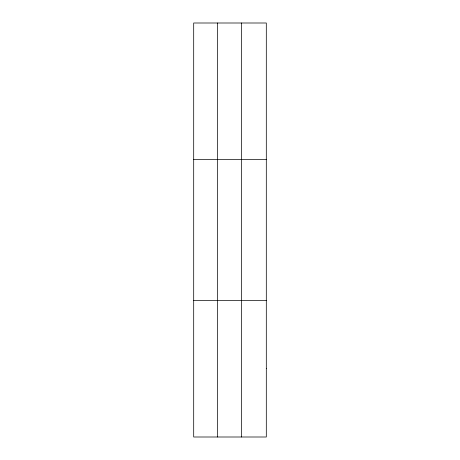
<?xml version="1.0" encoding="UTF-8"?>
<svg xmlns="http://www.w3.org/2000/svg" width="460" height="460" viewBox="0 0 460 460"><rect width="100%" height="100%" fill="white"/><g stroke="black" fill="none" stroke-linecap="round" stroke-linejoin="round"><path stroke-width="0.69" d="M217.655 437L217.655 23M241.615 437L241.615 23M193.695 159.62L266.305 159.62M193.695 300.38L266.305 300.38M266.305 368.69L266.305 437L193.695 437L193.695 23L266.305 23L266.305 368.69"/></g></svg>
